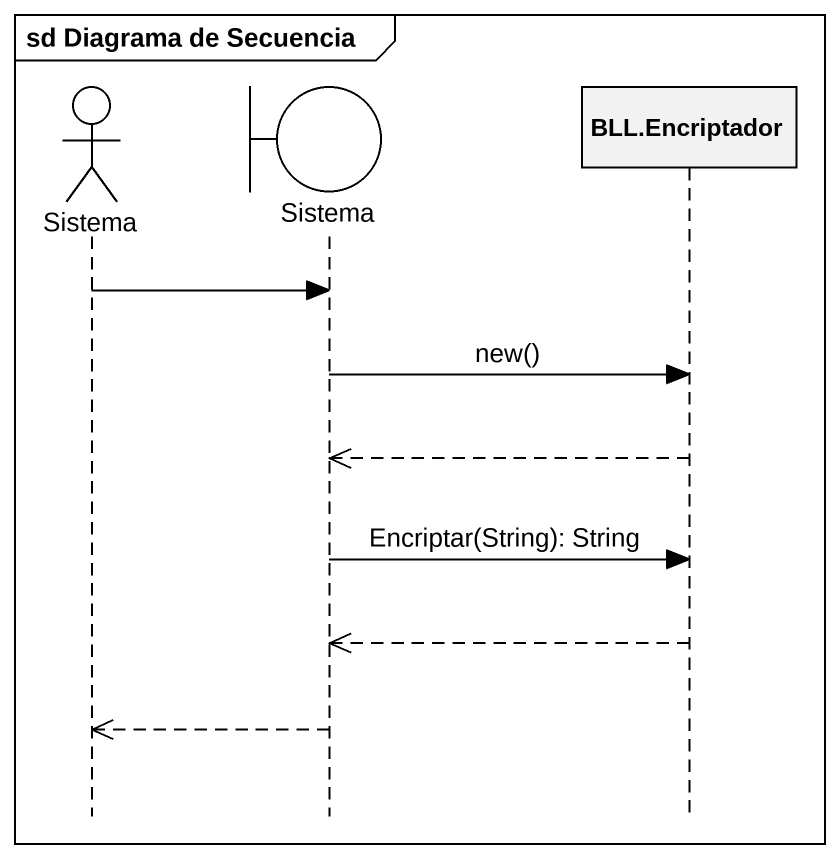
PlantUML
@startuml
mainframe sd Diagrama de Secuencia
hide footbox
actor Sistema
boundary "Sistema" as Sistema_2
participant "BLL.Encriptador" as BLL_Encriptador

Sistema -> Sistema_2
Sistema_2 -> BLL_Encriptador : new()
BLL_Encriptador -->> Sistema_2
Sistema_2 -> BLL_Encriptador : Encriptar(String): String
BLL_Encriptador -->> Sistema_2
Sistema_2 -->> Sistema
@enduml
